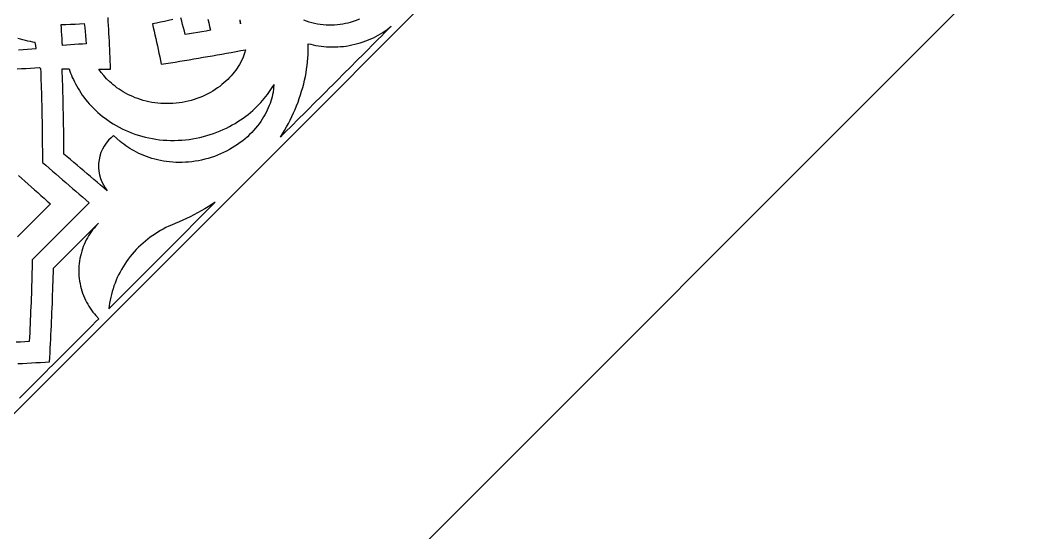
# Model space of a CAD drawing. Extents: x -535 to 1345, y -535 to 535.
# Drawn here: x 309.9 to 535, y -354.4 to -240.5 of the extents above; entities that cross this region are included whole.
import ezdxf

# ---------------------------------------------------------------- set-up
doc = ezdxf.new("R2010")
doc.units = 0
doc.layers.add('LAYER_1', color=18, linetype='CONTINUOUS')
doc.layers.add('LAYER_10', color=174, linetype='CONTINUOUS')

msp = doc.modelspace()

# ---------------------------------------------------------------- linework, layer by layer
at = {"layer": 'LAYER_1'}
for points in [[(-535, 0), (-535, -221.6), (-221.6, -535), (0, -535), (221.6, -535), (535, -221.6), (535, 0), (535, 221.6), (221.6, 535), (0, 535), (-221.6, 535), (-535, 221.6)], [(319.33, -246.12), (319.28, -245.35), (319.23, -244.58), (319.18, -243.81), (319.13, -243.04), (319.07, -242.28), (319.02, -241.51), (320.05, -241.47), (321.08, -241.42), (322.11, -241.38), (323.14, -241.33), (324.17, -241.28), (324.27, -242.17), (324.36, -243.06), (324.45, -243.96), (324.54, -244.86), (324.62, -245.75), (323.74, -245.82), (322.85, -245.88), (321.97, -245.94), (321.09, -246), (320.21, -246.06)], [(367.75, -266.52), (368.21, -265.77), (368.67, -265.02), (369.1, -264.25), (369.53, -263.49), (369.93, -262.71), (370.32, -261.93), (370.68, -261.13), (371.04, -260.34), (371.36, -259.54), (371.68, -258.74), (371.97, -257.93), (372.25, -257.13), (372.49, -256.31), (372.74, -255.5), (372.94, -254.68), (373.15, -253.87), (373.31, -253.05), (373.47, -252.23), (373.6, -251.41), (373.72, -250.6), (373.8, -249.78), (373.88, -248.97), (373.93, -248.16), (373.97, -247.35), (373.97, -246.55), (373.97, -245.75), (374.52, -245.89), (375.07, -246.03), (375.65, -246.13), (376.22, -246.24), (376.82, -246.32), (377.41, -246.4), (378.03, -246.44), (378.64, -246.48), (379.26, -246.48), (379.88, -246.48), (380.51, -246.45), (381.14, -246.41), (381.78, -246.34), (382.41, -246.27), (383.04, -246.15), (383.67, -246.04), (384.29, -245.89), (384.91, -245.74), (385.52, -245.55), (386.13, -245.37), (386.72, -245.15), (387.31, -244.92), (387.87, -244.67), (388.44, -244.42), (388.98, -244.14), (389.52, -243.85), (390.03, -243.55), (390.55, -243.24), (391.02, -242.91), (391.5, -242.58), (391.95, -242.23), (392.39, -241.89), (391.66, -242.61), (390.94, -243.34), (390.22, -244.06), (389.49, -244.78), (388.77, -245.51), (388.04, -246.23), (387.32, -246.96), (386.59, -247.68), (385.87, -248.41), (385.14, -249.13), (384.42, -249.86), (383.69, -250.58), (382.97, -251.31), (382.24, -252.03), (381.52, -252.76), (380.79, -253.48), (380.07, -254.21), (379.35, -254.93), (378.62, -255.65), (377.9, -256.38), (377.17, -257.1), (376.45, -257.83), (375.72, -258.55), (375, -259.28), (374.27, -260), (373.55, -260.73), (372.82, -261.45), (372.1, -262.18), (371.37, -262.9), (370.65, -263.63), (369.92, -264.35), (369.2, -265.07), (368.48, -265.8)], [(329.28, -278.42), (328.54, -277.79), (327.8, -277.16), (327.06, -276.53), (326.32, -275.91), (325.57, -275.28), (324.83, -274.65), (324.09, -274.02), (323.35, -273.4), (322.6, -272.77), (321.86, -272.14), (321.12, -271.51), (320.38, -270.89), (319.64, -270.26), (319.63, -269.34), (319.63, -268.43), (319.62, -267.52), (319.61, -266.6), (319.6, -265.69), (319.59, -264.78), (319.58, -263.88), (319.57, -262.97), (319.55, -262.07), (319.53, -261.17), (319.51, -260.26), (319.49, -259.36), (319.47, -258.47), (319.45, -257.57), (319.42, -256.68), (319.4, -255.78), (319.37, -254.89), (319.34, -254), (319.31, -253.11), (319.27, -252.23), (319.24, -251.34), (320.02, -251.35), (320.79, -251.36), (320.96, -251.83), (321.12, -252.3), (321.32, -252.77), (321.51, -253.25), (321.74, -253.73), (321.96, -254.22), (322.22, -254.7), (322.48, -255.19), (322.78, -255.69), (323.07, -256.18), (323.4, -256.67), (323.73, -257.17), (324.1, -257.66), (324.47, -258.15), (324.88, -258.63), (325.29, -259.12), (325.74, -259.6), (326.19, -260.07), (326.68, -260.54), (327.17, -261), (327.7, -261.45), (328.23, -261.89), (328.8, -262.32), (329.37, -262.75), (329.98, -263.15), (330.59, -263.55), (331.24, -263.92), (331.89, -264.29), (332.57, -264.63), (333.26, -264.97), (333.97, -265.27), (334.69, -265.57), (335.43, -265.83), (336.18, -266.08), (336.95, -266.3), (337.72, -266.51), (338.51, -266.68), (339.3, -266.85), (340.11, -266.97), (340.91, -267.08), (341.73, -267.15), (342.55, -267.22), (343.37, -267.24), (344.19, -267.25), (345.01, -267.22), (345.83, -267.18), (346.65, -267.1), (347.46, -267.02), (348.26, -266.88), (349.07, -266.75), (349.85, -266.57), (350.64, -266.39), (351.41, -266.17), (352.17, -265.95), (352.91, -265.69), (353.65, -265.43), (354.36, -265.13), (355.07, -264.83), (355.75, -264.5), (356.43, -264.17), (357.07, -263.81), (357.71, -263.45), (358.32, -263.06), (358.92, -262.68), (359.49, -262.28), (360.05, -261.87), (360.58, -261.45), (361.11, -261.03), (361.6, -260.6), (362.08, -260.16), (362.53, -259.72), (362.98, -259.28), (363.39, -258.83), (363.8, -258.38), (364.17, -257.93), (364.54, -257.48), (364.88, -257.03), (365.21, -256.57), (365.51, -256.12), (365.81, -255.67), (366.07, -255.23), (366.34, -254.78), (366.26, -255.68), (366.12, -256.6), (366.02, -257.07), (365.91, -257.55), (365.77, -258.04), (365.64, -258.52), (365.46, -259.02), (365.28, -259.51), (365.07, -260.01), (364.85, -260.51), (364.59, -261.02), (364.33, -261.52), (364.03, -262.03), (363.73, -262.53), (363.38, -263.03), (363.04, -263.53), (362.65, -264.03), (362.25, -264.52), (361.82, -265), (361.38, -265.48), (360.9, -265.95), (360.42, -266.41), (359.9, -266.86), (359.38, -267.3), (358.82, -267.72), (358.25, -268.14), (357.65, -268.52), (357.06, -268.91), (356.42, -269.26), (355.79, -269.62), (355.13, -269.93), (354.47, -270.25), (353.78, -270.52), (353.1, -270.79), (352.4, -271.02), (351.69, -271.25), (350.98, -271.43), (350.26, -271.61), (349.54, -271.75), (348.82, -271.88), (348.09, -271.97), (347.37, -272.06), (346.65, -272.1), (345.93, -272.14), (345.22, -272.13), (344.51, -272.12), (343.82, -272.07), (343.12, -272.02), (342.44, -271.93), (341.77, -271.83), (341.11, -271.7), (340.46, -271.57), (339.83, -271.4), (339.2, -271.23), (338.6, -271.03), (338, -270.83), (337.43, -270.6), (336.86, -270.37), (336.33, -270.11), (335.79, -269.86), (335.28, -269.58), (334.78, -269.31), (334.31, -269.01), (333.83, -268.72), (333.39, -268.41), (332.95, -268.1), (332.55, -267.78), (332.14, -267.46), (331.39, -266.8), (330.7, -266.14), (330.11, -266.64), (329.56, -267.2), (329.06, -267.82), (328.6, -268.49), (328.21, -269.2), (327.88, -269.96), (327.62, -270.75), (327.45, -271.57), (327.35, -272.4), (327.34, -273.24), (327.41, -274.06), (327.56, -274.88), (327.78, -275.67), (328.07, -276.42), (328.43, -277.13), (328.83, -277.8)], [(329.64, -304.63), (330.38, -303.89), (331.12, -303.15), (331.86, -302.41), (332.6, -301.68), (333.34, -300.94), (334.08, -300.2), (334.82, -299.46), (335.55, -298.72), (336.29, -297.98), (337.03, -297.24), (337.77, -296.5), (338.51, -295.77), (339.25, -295.03), (339.99, -294.29), (340.73, -293.55), (341.47, -292.81), (342.2, -292.07), (342.94, -291.33), (343.68, -290.59), (344.42, -289.85), (345.16, -289.12), (345.9, -288.38), (346.64, -287.64), (347.38, -286.9), (348.11, -286.16), (348.85, -285.42), (349.59, -284.68), (350.33, -283.94), (351.07, -283.2), (351.81, -282.47), (352.55, -281.73), (353.29, -280.99), (352.51, -281.48), (351.74, -281.97), (350.95, -282.43), (350.16, -282.9), (349.35, -283.33), (348.54, -283.77), (347.72, -284.18), (346.9, -284.59), (346.06, -284.96), (345.23, -285.34), (344.38, -285.69), (343.53, -286.04), (342.93, -286.32), (342.32, -286.61), (341.73, -286.93), (341.13, -287.25), (340.55, -287.6), (339.97, -287.96), (339.4, -288.35), (338.84, -288.74), (338.29, -289.16), (337.75, -289.59), (337.23, -290.04), (336.71, -290.5), (336.21, -290.99), (335.72, -291.47), (335.26, -291.99), (334.79, -292.51), (334.37, -293.05), (333.94, -293.59), (333.54, -294.15), (333.15, -294.72), (332.79, -295.3), (332.43, -295.89), (332.11, -296.49), (331.79, -297.09), (331.51, -297.71), (331.23, -298.32), (331, -298.95), (330.76, -299.57), (330.56, -300.2), (330.36, -300.84), (330.2, -301.47), (330.04, -302.1), (329.92, -302.74), (329.8, -303.37), (329.72, -304)]]:
    msp.add_lwpolyline(points, close=True, dxfattribs=at)
for points in [[(343.83, -240.41), (342.92, -240.6), (342.02, -240.79), (341.11, -240.98), (340.21, -241.16), (339.3, -241.35), (339.49, -242.16), (339.68, -242.97), (339.86, -243.78), (340.04, -244.6), (340.23, -245.41), (340.41, -246.23), (340.59, -247.05), (340.76, -247.87), (340.94, -248.69), (341.11, -249.51), (341.29, -250.33), (342.31, -250.17), (343.34, -250), (344.37, -249.83), (345.4, -249.66), (346.44, -249.48), (347.47, -249.31), (348.51, -249.13), (349.54, -248.96), (350.58, -248.78), (351.62, -248.6), (352.67, -248.41), (353.71, -248.23), (354.75, -248.04), (355.8, -247.86), (356.85, -247.67), (357.9, -247.48), (358.95, -247.29), (360, -247.09), (359.76, -247.89), (359.46, -248.71), (359.08, -249.53), (358.64, -250.37), (358.38, -250.79), (358.12, -251.21), (357.82, -251.63), (357.52, -252.05), (357.17, -252.47), (356.83, -252.88), (356.45, -253.29), (356.07, -253.69), (355.64, -254.08), (355.22, -254.48), (354.75, -254.85), (354.29, -255.23), (353.78, -255.58), (353.28, -255.94), (352.74, -256.27), (352.19, -256.59), (351.62, -256.89), (351.04, -257.19), (350.43, -257.45), (349.83, -257.71), (349.19, -257.94), (348.56, -258.16), (347.91, -258.34), (347.25, -258.52), (346.58, -258.66), (345.91, -258.8), (345.24, -258.89), (344.56, -258.98), (343.87, -259.03), (343.19, -259.07), (342.51, -259.07), (341.83, -259.07), (341.16, -259.02), (340.49, -258.97), (339.83, -258.88), (339.18, -258.79), (338.54, -258.65), (337.9, -258.52), (337.28, -258.34), (336.67, -258.17), (336.08, -257.96), (335.49, -257.75), (334.94, -257.51), (334.38, -257.27), (333.85, -257.01), (333.33, -256.74), (332.84, -256.45), (332.35, -256.16), (331.89, -255.85), (331.43, -255.54), (331.01, -255.21), (330.59, -254.89), (330.21, -254.55), (329.82, -254.21), (329.12, -253.52), (328.48, -252.83), (327.91, -252.12), (327.4, -251.42), (328.27, -251.42), (329.15, -251.42), (330.02, -251.42), (329.99, -250.53), (329.95, -249.64), (329.92, -248.75), (329.88, -247.87), (329.84, -246.98), (329.79, -246.1), (329.75, -245.21), (329.7, -244.33), (329.66, -243.45), (329.61, -242.58), (329.56, -241.7), (329.51, -240.83), (329.45, -239.95)], [(351.62, -240.28), (351.82, -241.11), (352.01, -241.95), (352.19, -242.78), (351.26, -242.94), (350.33, -243.1), (349.39, -243.26), (348.46, -243.42), (347.53, -243.58), (346.6, -243.74), (346.41, -242.99), (346.22, -242.25), (346.03, -241.51), (345.84, -240.77), (345.65, -240.03)], [(358.73, -240.48), (358.9, -241.35), (358.84, -240.5)], [(372.91, -240.46), (373.5, -240.69), (374.11, -240.88), (374.72, -241.07), (375.36, -241.21), (375.99, -241.35), (376.63, -241.43), (377.27, -241.52), (377.91, -241.55), (378.55, -241.58), (379.18, -241.57), (379.81, -241.55), (380.43, -241.49), (381.05, -241.43), (381.64, -241.33), (382.24, -241.22), (382.8, -241.08), (383.37, -240.94), (384.44, -240.6), (385.43, -240.2)], [(309.58, -247.08), (310.56, -247.01), (311.54, -246.95), (312.52, -246.89), (313.5, -246.82), (313.39, -246.15), (313.28, -245.48), (312.74, -245.38), (312.2, -245.29), (311.65, -245.17), (311.1, -245.05), (310.54, -244.9), (309.98, -244.75), (309.41, -244.58)], [(309.43, -316.82), (310.43, -316.77), (311.43, -316.72), (312.43, -316.67), (313.43, -316.61), (314.43, -316.56), (315.44, -316.5), (316.45, -316.45), (316.5, -315.44), (316.56, -314.43), (316.61, -313.43), (316.67, -312.43), (316.72, -311.43), (316.77, -310.43), (316.82, -309.43), (316.86, -308.43), (316.91, -307.44), (316.95, -306.45), (316.99, -305.46), (317.03, -304.47), (317.07, -303.48), (317.11, -302.49), (317.14, -301.51), (317.18, -300.52), (317.21, -299.54), (317.24, -298.56), (317.27, -297.58), (317.29, -296.61), (317.32, -295.63), (317.99, -294.96), (318.65, -294.3), (319.32, -293.63), (319.99, -292.96), (320.66, -292.29), (321.33, -291.63), (321.99, -290.96), (322.66, -290.29), (323.33, -289.62), (324, -288.96), (324.66, -288.29), (325.33, -287.62), (326, -286.95), (326.67, -286.28), (327.33, -285.62), (326.66, -286.35), (326.34, -286.74), (326.01, -287.13), (325.71, -287.56), (325.41, -287.98), (325.14, -288.43), (324.87, -288.88), (324.62, -289.35), (324.37, -289.83), (324.16, -290.33), (323.95, -290.82), (323.77, -291.34), (323.59, -291.86), (323.45, -292.4), (323.31, -292.93), (323.2, -293.48), (323.1, -294.03), (323.04, -294.59), (322.98, -295.14), (322.96, -295.7), (322.94, -296.27), (322.97, -296.83), (322.99, -297.39), (323.06, -297.95), (323.12, -298.51), (323.23, -299.05), (323.34, -299.6), (323.48, -300.14), (323.63, -300.67), (323.81, -301.19), (324, -301.7), (324.21, -302.2), (324.43, -302.7), (324.68, -303.17), (324.93, -303.64), (325.21, -304.09), (325.49, -304.53), (325.79, -304.95), (326.09, -305.36), (326.42, -305.75), (326.74, -306.14), (327.43, -306.85), (326.69, -307.58), (325.96, -308.32), (325.22, -309.05), (324.49, -309.79), (323.75, -310.52), (323.02, -311.26), (322.28, -311.99), (321.55, -312.73), (320.81, -313.46), (320.08, -314.2), (319.34, -314.93), (318.61, -315.67), (317.87, -316.4), (317.14, -317.14), (316.4, -317.87), (315.67, -318.61), (314.93, -319.34), (314.2, -320.08), (313.46, -320.81), (312.73, -321.55), (311.99, -322.28), (311.26, -323.02), (310.52, -323.75), (309.79, -324.49)]]:
    msp.add_lwpolyline(points, dxfattribs=at)
at = {"layer": 'LAYER_10'}
msp.add_lwpolyline([(-450, 0), (-450, -186.4), (-186.4, -450), (0, -450), (186.4, -450), (450, -186.4), (450, 0), (450, 186.4), (186.4, 450), (0, 450), (-186.4, 450), (-450, 186.4)], close=True, dxfattribs=at)
for points in [[(309.24, -251.35), (310.23, -251.29), (311.21, -251.23), (312.2, -251.17), (313.19, -251.11), (314.18, -251.04), (314.44, -251.24), (314.48, -252.13), (314.51, -253.03), (314.54, -253.92), (314.57, -254.81), (314.6, -255.71), (314.63, -256.61), (314.65, -257.51), (314.68, -258.41), (314.7, -259.31), (314.72, -260.21), (314.74, -261.12), (314.76, -262.03), (314.78, -262.94), (314.79, -263.85), (314.81, -264.76), (314.82, -265.67), (314.83, -266.59), (314.84, -267.5), (314.84, -268.42), (314.85, -269.34), (314.85, -270.26), (314.86, -271.18), (314.86, -272.11), (315.6, -272.75), (316.34, -273.39), (317.09, -274.04), (317.83, -274.68), (318.57, -275.32), (319.32, -275.96), (320.06, -276.6), (320.8, -277.25), (321.54, -277.89), (322.29, -278.53), (323.03, -279.17), (323.77, -279.81), (324.52, -280.46), (325.26, -281.1), (324.56, -281.8), (323.85, -282.5), (323.15, -283.21), (322.45, -283.91), (321.75, -284.61), (321.04, -285.32), (320.34, -286.02), (319.64, -286.72), (318.94, -287.42), (318.23, -288.13), (317.53, -288.83), (316.83, -289.53), (316.12, -290.23), (315.42, -290.94), (314.72, -291.64), (314.02, -292.34), (313.31, -293.04), (312.61, -293.75), (312.59, -294.69), (312.57, -295.64), (312.54, -296.58), (312.52, -297.53), (312.49, -298.48), (312.46, -299.44), (312.43, -300.39), (312.4, -301.34), (312.36, -302.3), (312.33, -303.26), (312.29, -304.22), (312.25, -305.18), (312.21, -306.14), (312.17, -307.1), (312.13, -308.07), (312.09, -309.04), (312.04, -310), (311.99, -310.97), (311.95, -311.95), (310.97, -311.99), (310, -312.04), (309.04, -312.09)], [(309.55, -275.04), (310.26, -275.67), (310.97, -276.3), (311.68, -276.93), (312.39, -277.56), (313.1, -278.19), (313.81, -278.82), (314.52, -279.45), (315.23, -280.09), (315.94, -280.72), (316.65, -281.35), (315.98, -282.01), (315.32, -282.68), (314.65, -283.34), (313.99, -284), (313.32, -284.67), (312.66, -285.33), (311.99, -286), (311.33, -286.66), (310.66, -287.33), (310, -287.99), (309.33, -288.66)]]:
    msp.add_lwpolyline(points, dxfattribs=at)

doc.saveas('drawing.dxf')
